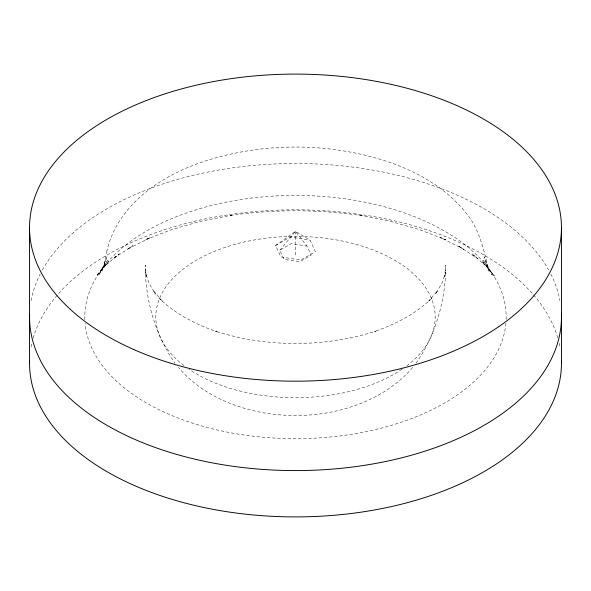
<?xml version="1.0" encoding="UTF-8"?>
<svg xmlns="http://www.w3.org/2000/svg" width="591" height="591" viewBox="0 0 591 591"><rect width="100%" height="100%" fill="white"/><g stroke="black" fill="none" stroke-linecap="round" stroke-linejoin="round"><path stroke-width="0.44" stroke-dasharray="2.96 2.22" d="M416.005 363.266C435.863 334.639 445.784 299.851 445.806 265.137L444.521 276.462L445.762 272.082L441.898 283.311L435.523 294.148L437.65 290.595L428.748 301.011L431.541 298.521C415.414 314.116 395.083 324.452 374.044 331.714L376.016 331.1C324.06 347.634 266.94 347.634 214.984 331.1L216.956 331.714C195.916 324.452 175.586 314.116 159.459 298.521L162.252 301.011L153.35 290.595L155.477 294.148L149.102 283.311L145.238 272.082L146.479 276.462L145.194 265.137C145.216 299.851 155.138 334.639 174.995 363.266M279.831 250.274L295.507 231.347L310.068 240.138L315.402 251.626L300.834 260.04L280.939 256.959L275.605 245.472L295.507 231.347L306.98 246.078L311.176 255.127L299.703 261.747L284.035 259.323L279.831 250.274L291.304 243.655L306.98 246.078M412.621 367.425C390.644 393.34 357.695 407.93 324.658 413.272L323.373 413.464C304.912 416.182 286.088 416.182 267.627 413.464L266.342 413.272C233.305 407.93 200.356 393.34 178.379 367.425M275.605 245.472L290.174 237.065L310.068 240.138M295.507 231.347L295.507 257.225M183.934 365.585A139.698 80.657 0 0 1 201.42 257.417A139.698 80.657 0 0 1 389.58 257.417A139.698 80.657 0 0 1 407.066 365.585M402.028 369.22A139.698 80.657 0 0 1 188.972 369.22M84.875 319.694A210.677 121.635 0 0 1 295.5 195.407A210.677 121.635 0 0 1 506.125 319.694M505.903 323.233A210.677 121.635 0 0 1 295.5 438.677A210.677 121.635 0 0 1 85.097 323.233M31.072 300.627A265.95 153.542 0 0 1 40.173 274.084M42.301 270.072A265.95 153.542 0 0 1 295.5 163.5A265.95 153.542 0 0 1 548.699 270.072M550.827 274.084A265.95 153.542 0 0 1 559.928 300.627M31.072 346.939A265.95 153.542 0 0 1 31.825 343.319M33.162 338.133A265.95 153.542 0 0 1 295.5 209.812A265.95 153.542 0 0 1 557.838 338.133M559.175 343.319A265.95 153.542 0 0 1 559.928 346.939M106.927 250.806L104.888 261.119L101.977 271.166L106.956 256.708L103.285 266.135L98.8 275.103L107.363 260.535L102.339 268.587L96.599 275.997L109.054 261.421L103.048 267.671L119.197 253.716L113.162 258.718L132.982 245.664L127.161 249.343L150.572 237.486L145.216 239.806L172.062 229.448L201.029 221.197L231.606 215.205L229.19 215.634C273.116 209.177 317.884 209.177 361.81 215.634L359.394 215.205L389.971 221.197L418.938 229.448L445.784 239.806L440.428 237.486L463.839 249.343L458.018 245.664L477.838 258.718L471.803 253.716L487.952 267.671L481.946 261.421L494.401 275.997L488.661 268.587L483.637 260.535L492.2 275.103L487.715 266.135L484.044 256.708L489.023 271.166C484.132 251.81 480.343 231.702 467.932 215.36C447.926 189.009 418.14 171.937 387.208 161.461L385.229 160.848C327.325 142.431 263.675 142.431 205.771 160.848L203.792 161.461C161.291 175.542 117.661 204.597 106.927 250.806"/><path stroke-width="0.89" d="M561.45 227.638L561.45 363.362M29.55 227.638L29.55 363.362M561.406 314.309A265.95 153.542 0 0 1 295.5 470.584A265.95 153.542 0 0 1 29.594 314.309M561.406 360.621A265.95 153.542 0 0 1 295.5 516.903A265.95 153.542 0 0 1 29.594 360.621M133.603 349.458A265.95 153.542 0 0 0 559.175 247.681A265.95 153.542 0 0 0 193.722 85.784A265.95 153.542 0 0 0 133.603 349.458"/></g></svg>
